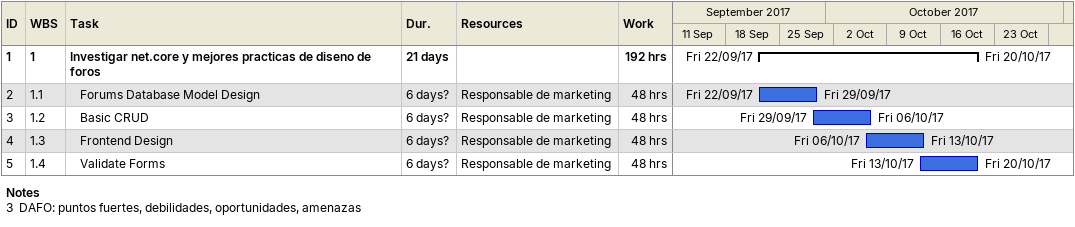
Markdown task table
| ID | WBS | Task | Duration | Start | Finish | Resources | Work (h) |
|---|---|---|---|---|---|---|---|
| 1 | 1 | **Investigar net.core y mejores practicas de diseno de foros** | 21d | 2017-09-22 | 2017-10-20 |  | 192 |
| 2 | 1.1 | Forums Database Model Design | 6d? | 2017-09-22 | 2017-09-29 | Responsable de marketing | 48 |
| 3 | 1.2 | Basic CRUD | 6d? | 2017-09-29 | 2017-10-06 | Responsable de marketing | 48 |
| 4 | 1.3 | Frontend Design | 6d? | 2017-10-06 | 2017-10-13 | Responsable de marketing | 48 |
| 5 | 1.4 | Validate Forms | 6d? | 2017-10-13 | 2017-10-20 | Responsable de marketing | 48 |

Notes
- 3: DAFO: puntos fuertes, debilidades, oportunidades, amenazas
